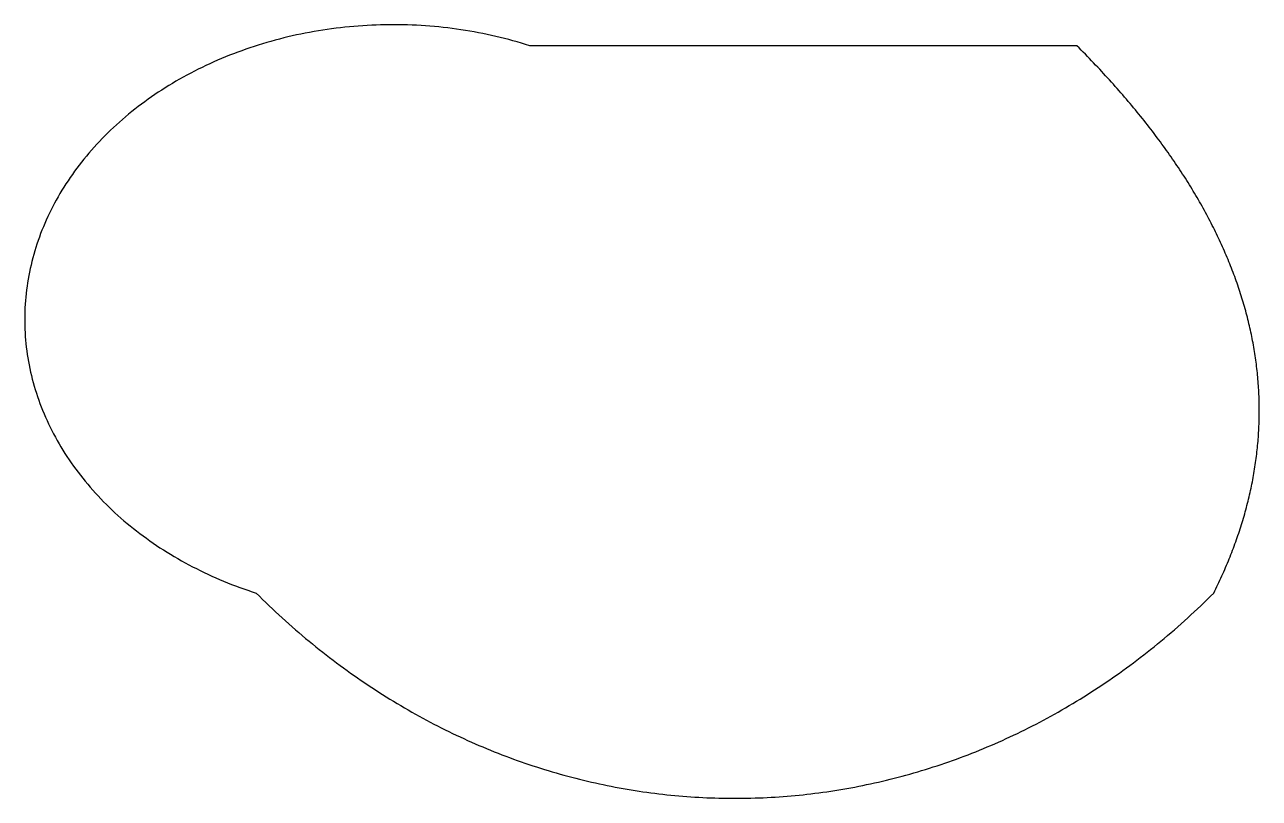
# Model space of a CAD drawing. Header units: millimetres. Extents: x 10 to 100.3, y 10 to 66.5.
import ezdxf

# ---------------------------------------------------------------- set-up
doc = ezdxf.new("R2010")
doc.units = ezdxf.units.MM
doc.layers.add('CUT', color=7, linetype='Continuous')

# ---------------------------------------------------------------- blocks, each defined once
blk = doc.blocks.new('WHOLE_DRAWING')
at = {"layer": 'CUT'}
for p, q in [((30.512, 65.921), (30.194, 65.857)), ((30.831, 65.982), (30.512, 65.921)), ((31.151, 66.039), (30.831, 65.982)), ((31.472, 66.094), (31.151, 66.039)), ((31.793, 66.146), (31.472, 66.094)), ((32.115, 66.194), (31.793, 66.146)), ((32.438, 66.239), (32.115, 66.194)), ((32.762, 66.282), (32.438, 66.239)), ((33.086, 66.321), (32.762, 66.282)), ((33.411, 66.356), (33.086, 66.321)), ((33.736, 66.389), (33.411, 66.356)), ((34.062, 66.418), (33.736, 66.389)), ((34.388, 66.445), (34.062, 66.418)), ((34.715, 66.468), (34.388, 66.445)), ((35.042, 66.488), (34.715, 66.468)), ((35.369, 66.505), (35.042, 66.488)), ((35.696, 66.518), (35.369, 66.505)), ((36.024, 66.529), (35.696, 66.518)), ((36.352, 66.536), (36.024, 66.529)), ((36.679, 66.54), (36.352, 66.536)), ((37.007, 66.541), (36.679, 66.54)), ((37.335, 66.538), (37.007, 66.541)), ((37.663, 66.533), (37.335, 66.538)), ((37.991, 66.524), (37.663, 66.533)), ((38.318, 66.512), (37.991, 66.524)), ((38.646, 66.497), (38.318, 66.512)), ((38.973, 66.478), (38.646, 66.497)), ((39.299, 66.457), (38.973, 66.478)), ((39.626, 66.432), (39.299, 66.457)), ((39.952, 66.404), (39.626, 66.432)), ((40.277, 66.373), (39.952, 66.404)), ((40.602, 66.339), (40.277, 66.373)), ((40.927, 66.302), (40.602, 66.339)), ((41.251, 66.261), (40.927, 66.302)), ((41.574, 66.217), (41.251, 66.261)), ((41.897, 66.17), (41.574, 66.217)), ((42.219, 66.12), (41.897, 66.17)), ((42.54, 66.067), (42.219, 66.12)), ((42.86, 66.011), (42.54, 66.067)), ((43.179, 65.952), (42.86, 66.011)), ((43.498, 65.889), (43.179, 65.952)), ((43.815, 65.824), (43.498, 65.889)), ((27.077, 65.048), (26.773, 64.951)), ((27.383, 65.143), (27.077, 65.048)), ((27.691, 65.234), (27.383, 65.143)), ((27.999, 65.322), (27.691, 65.234)), ((28.309, 65.408), (27.999, 65.322)), ((28.62, 65.49), (28.309, 65.408)), ((28.933, 65.57), (28.62, 65.49)), ((29.247, 65.646), (28.933, 65.57)), ((29.561, 65.719), (29.247, 65.646)), ((29.877, 65.79), (29.561, 65.719)), ((30.194, 65.857), (29.877, 65.79)), ((44.132, 65.755), (43.815, 65.824)), ((44.447, 65.683), (44.132, 65.755)), ((44.761, 65.608), (44.447, 65.683)), ((45.074, 65.531), (44.761, 65.608)), ((45.386, 65.45), (45.074, 65.531)), ((45.697, 65.366), (45.386, 65.45)), ((46.006, 65.279), (45.697, 65.366)), ((46.314, 65.189), (46.006, 65.279)), ((46.621, 65.096), (46.314, 65.189)), ((46.926, 65), (46.621, 65.096)), ((86.926, 65), (46.926, 65)), ((87.082, 64.844), (86.926, 65)), ((24.687, 64.187), (24.396, 64.066)), ((24.98, 64.305), (24.687, 64.187)), ((25.274, 64.419), (24.98, 64.305)), ((25.571, 64.532), (25.274, 64.419)), ((25.869, 64.641), (25.571, 64.532)), ((26.169, 64.747), (25.869, 64.641)), ((26.47, 64.85), (26.169, 64.747)), ((26.773, 64.951), (26.47, 64.85)), ((87.236, 64.688), (87.082, 64.844)), ((87.39, 64.531), (87.236, 64.688)), ((87.543, 64.375), (87.39, 64.531)), ((87.696, 64.219), (87.543, 64.375)), ((87.847, 64.062), (87.696, 64.219)), ((22.689, 63.284), (22.412, 63.143)), ((22.969, 63.421), (22.689, 63.284)), ((23.25, 63.555), (22.969, 63.421)), ((23.534, 63.687), (23.25, 63.555)), ((23.819, 63.816), (23.534, 63.687)), ((24.106, 63.943), (23.819, 63.816)), ((24.396, 64.066), (24.106, 63.943)), ((87.997, 63.906), (87.847, 64.062)), ((88.147, 63.75), (87.997, 63.906)), ((88.295, 63.594), (88.147, 63.75)), ((88.443, 63.438), (88.295, 63.594)), ((88.589, 63.281), (88.443, 63.438)), ((88.735, 63.125), (88.589, 63.281)), ((21.059, 62.403), (20.795, 62.248)), ((21.325, 62.557), (21.059, 62.403)), ((21.594, 62.707), (21.325, 62.557)), ((21.864, 62.855), (21.594, 62.707)), ((22.137, 63.001), (21.864, 62.855)), ((22.412, 63.143), (22.137, 63.001)), ((88.88, 62.969), (88.735, 63.125)), ((89.024, 62.812), (88.88, 62.969)), ((89.167, 62.656), (89.024, 62.812)), ((89.309, 62.5), (89.167, 62.656)), ((89.45, 62.344), (89.309, 62.5)), ((89.59, 62.188), (89.45, 62.344)), ((19.513, 61.43), (19.265, 61.26)), ((19.765, 61.599), (19.513, 61.43)), ((20.019, 61.765), (19.765, 61.599)), ((20.275, 61.928), (20.019, 61.765)), ((20.534, 62.089), (20.275, 61.928)), ((20.795, 62.248), (20.534, 62.089)), ((89.729, 62.031), (89.59, 62.188)), ((89.868, 61.875), (89.729, 62.031)), ((90.005, 61.719), (89.868, 61.875)), ((90.142, 61.562), (90.005, 61.719)), ((90.277, 61.406), (90.142, 61.562)), ((90.412, 61.25), (90.277, 61.406)), ((18.296, 60.552), (18.061, 60.37)), ((18.534, 60.733), (18.296, 60.552)), ((18.775, 60.911), (18.534, 60.733)), ((19.019, 61.086), (18.775, 60.911)), ((19.265, 61.26), (19.019, 61.086)), ((90.546, 61.094), (90.412, 61.25)), ((90.679, 60.938), (90.546, 61.094)), ((90.811, 60.781), (90.679, 60.938)), ((90.942, 60.625), (90.811, 60.781)), ((91.072, 60.469), (90.942, 60.625)), ((17.148, 59.617), (16.927, 59.423)), ((17.372, 59.808), (17.148, 59.617)), ((17.599, 59.998), (17.372, 59.808)), ((17.828, 60.185), (17.599, 59.998)), ((18.061, 60.37), (17.828, 60.185)), ((91.201, 60.312), (91.072, 60.469)), ((91.33, 60.156), (91.201, 60.312)), ((91.457, 60), (91.33, 60.156)), ((91.584, 59.844), (91.457, 60)), ((91.709, 59.688), (91.584, 59.844)), ((91.834, 59.531), (91.709, 59.688)), ((16.282, 58.829), (16.073, 58.627)), ((16.494, 59.029), (16.282, 58.829)), ((16.709, 59.227), (16.494, 59.029)), ((16.927, 59.423), (16.709, 59.227)), ((91.958, 59.375), (91.834, 59.531)), ((92.08, 59.219), (91.958, 59.375)), ((92.202, 59.062), (92.08, 59.219)), ((92.323, 58.906), (92.202, 59.062)), ((92.443, 58.75), (92.323, 58.906)), ((92.563, 58.594), (92.443, 58.75)), ((15.268, 57.799), (15.075, 57.587)), ((15.464, 58.009), (15.268, 57.799)), ((15.664, 58.217), (15.464, 58.009)), ((15.867, 58.423), (15.664, 58.217)), ((16.073, 58.627), (15.867, 58.423)), ((92.681, 58.438), (92.563, 58.594)), ((92.798, 58.281), (92.681, 58.438)), ((92.915, 58.125), (92.798, 58.281)), ((93.03, 57.969), (92.915, 58.125)), ((93.145, 57.812), (93.03, 57.969)), ((93.258, 57.656), (93.145, 57.812)), ((14.515, 56.94), (14.335, 56.721)), ((14.698, 57.157), (14.515, 56.94)), ((14.885, 57.373), (14.698, 57.157)), ((15.075, 57.587), (14.885, 57.373)), ((93.371, 57.5), (93.258, 57.656)), ((93.483, 57.344), (93.371, 57.5)), ((93.594, 57.188), (93.483, 57.344)), ((93.704, 57.031), (93.594, 57.188)), ((93.813, 56.875), (93.704, 57.031)), ((93.921, 56.719), (93.813, 56.875)), ((13.815, 56.053), (13.648, 55.827)), ((13.985, 56.277), (13.815, 56.053)), ((14.158, 56.5), (13.985, 56.277)), ((14.335, 56.721), (14.158, 56.5)), ((94.028, 56.562), (93.921, 56.719)), ((94.135, 56.406), (94.028, 56.562)), ((94.24, 56.25), (94.135, 56.406)), ((94.345, 56.094), (94.24, 56.25)), ((94.448, 55.938), (94.345, 56.094)), ((13.17, 55.139), (13.017, 54.907)), ((13.326, 55.37), (13.17, 55.139)), ((13.485, 55.599), (13.326, 55.37)), ((13.648, 55.827), (13.485, 55.599)), ((94.551, 55.781), (94.448, 55.938)), ((94.653, 55.625), (94.551, 55.781)), ((94.754, 55.469), (94.653, 55.625)), ((94.854, 55.312), (94.754, 55.469)), ((94.953, 55.156), (94.854, 55.312)), ((95.051, 55), (94.953, 55.156)), ((12.581, 54.202), (12.442, 53.964)), ((12.722, 54.439), (12.581, 54.202)), ((12.868, 54.674), (12.722, 54.439)), ((13.017, 54.907), (12.868, 54.674)), ((95.148, 54.844), (95.051, 55)), ((95.244, 54.688), (95.148, 54.844)), ((95.34, 54.531), (95.244, 54.688)), ((95.434, 54.375), (95.34, 54.531)), ((95.528, 54.219), (95.434, 54.375)), ((95.62, 54.062), (95.528, 54.219)), ((12.177, 53.485), (12.049, 53.243)), ((12.308, 53.725), (12.177, 53.485)), ((12.442, 53.964), (12.308, 53.725)), ((95.712, 53.906), (95.62, 54.062)), ((95.803, 53.75), (95.712, 53.906)), ((95.893, 53.594), (95.803, 53.75)), ((95.982, 53.438), (95.893, 53.594)), ((96.07, 53.281), (95.982, 53.438)), ((96.157, 53.125), (96.07, 53.281)), ((11.69, 52.511), (11.577, 52.264)), ((11.806, 52.756), (11.69, 52.511)), ((11.926, 53), (11.806, 52.756)), ((12.049, 53.243), (11.926, 53)), ((96.243, 52.969), (96.157, 53.125)), ((96.328, 52.812), (96.243, 52.969)), ((96.413, 52.656), (96.328, 52.812)), ((96.496, 52.5), (96.413, 52.656)), ((96.579, 52.344), (96.496, 52.5)), ((11.263, 51.519), (11.165, 51.268)), ((11.364, 51.768), (11.263, 51.519)), ((11.469, 52.017), (11.364, 51.768)), ((11.577, 52.264), (11.469, 52.017)), ((96.66, 52.188), (96.579, 52.344)), ((96.741, 52.031), (96.66, 52.188)), ((96.821, 51.875), (96.741, 52.031)), ((96.9, 51.719), (96.821, 51.875)), ((96.978, 51.562), (96.9, 51.719)), ((97.055, 51.406), (96.978, 51.562)), ((10.982, 50.765), (10.896, 50.511)), ((11.072, 51.017), (10.982, 50.765)), ((11.165, 51.268), (11.072, 51.017)), ((97.131, 51.25), (97.055, 51.406)), ((97.206, 51.094), (97.131, 51.25)), ((97.28, 50.938), (97.206, 51.094)), ((97.354, 50.781), (97.28, 50.938)), ((97.426, 50.625), (97.354, 50.781)), ((97.498, 50.469), (97.426, 50.625)), ((10.662, 49.747), (10.592, 49.491)), ((10.736, 50.003), (10.662, 49.747)), ((10.814, 50.257), (10.736, 50.003)), ((10.896, 50.511), (10.814, 50.257)), ((97.569, 50.312), (97.498, 50.469)), ((97.638, 50.156), (97.569, 50.312)), ((97.707, 50), (97.638, 50.156)), ((97.775, 49.844), (97.707, 50)), ((97.842, 49.688), (97.775, 49.844)), ((97.908, 49.531), (97.842, 49.688)), ((10.463, 48.977), (10.404, 48.719)), ((10.525, 49.234), (10.463, 48.977)), ((10.592, 49.491), (10.525, 49.234)), ((97.973, 49.375), (97.908, 49.531)), ((98.037, 49.219), (97.973, 49.375)), ((98.101, 49.062), (98.037, 49.219)), ((98.163, 48.906), (98.101, 49.062)), ((98.225, 48.75), (98.163, 48.906)), ((98.285, 48.594), (98.225, 48.75)), ((10.252, 47.941), (10.209, 47.681)), ((10.299, 48.201), (10.252, 47.941)), ((10.35, 48.46), (10.299, 48.201)), ((10.404, 48.719), (10.35, 48.46)), ((98.345, 48.438), (98.285, 48.594)), ((98.404, 48.281), (98.345, 48.438)), ((98.461, 48.125), (98.404, 48.281)), ((98.518, 47.969), (98.461, 48.125)), ((98.574, 47.812), (98.518, 47.969)), ((10.136, 47.16), (10.105, 46.899)), ((10.171, 47.421), (10.136, 47.16)), ((10.209, 47.681), (10.171, 47.421)), ((98.629, 47.656), (98.574, 47.812)), ((98.684, 47.5), (98.629, 47.656)), ((98.737, 47.344), (98.684, 47.5)), ((98.789, 47.188), (98.737, 47.344)), ((98.841, 47.031), (98.789, 47.188)), ((98.891, 46.875), (98.841, 47.031)), ((10.036, 46.114), (10.021, 45.852)), ((10.055, 46.376), (10.036, 46.114)), ((10.078, 46.637), (10.055, 46.376)), ((10.105, 46.899), (10.078, 46.637)), ((98.941, 46.719), (98.891, 46.875)), ((98.989, 46.562), (98.941, 46.719)), ((99.037, 46.406), (98.989, 46.562)), ((99.084, 46.25), (99.037, 46.406)), ((99.13, 46.094), (99.084, 46.25)), ((99.175, 45.938), (99.13, 46.094)), ((10.003, 45.328), (10, 45.065)), ((10.01, 45.59), (10.003, 45.328)), ((10.021, 45.852), (10.01, 45.59)), ((99.219, 45.781), (99.175, 45.938)), ((99.262, 45.625), (99.219, 45.781)), ((99.305, 45.469), (99.262, 45.625)), ((99.346, 45.312), (99.305, 45.469)), ((99.386, 45.156), (99.346, 45.312)), ((99.426, 45), (99.386, 45.156)), ((10, 45.065), (10.001, 44.803)), ((10.001, 44.803), (10.006, 44.541)), ((10.006, 44.541), (10.015, 44.278)), ((10.015, 44.278), (10.028, 44.016)), ((99.464, 44.844), (99.426, 45)), ((99.502, 44.688), (99.464, 44.844)), ((99.539, 44.531), (99.502, 44.688)), ((99.575, 44.375), (99.539, 44.531)), ((99.61, 44.219), (99.575, 44.375)), ((10.028, 44.016), (10.045, 43.754)), ((10.045, 43.754), (10.066, 43.493)), ((10.066, 43.493), (10.091, 43.231)), ((99.644, 44.062), (99.61, 44.219)), ((99.677, 43.906), (99.644, 44.062)), ((99.709, 43.75), (99.677, 43.906)), ((99.74, 43.594), (99.709, 43.75)), ((99.771, 43.438), (99.74, 43.594)), ((99.8, 43.281), (99.771, 43.438)), ((10.091, 43.231), (10.12, 42.97)), ((10.12, 42.97), (10.153, 42.709)), ((10.153, 42.709), (10.19, 42.448)), ((10.19, 42.448), (10.23, 42.188)), ((99.829, 43.125), (99.8, 43.281)), ((99.856, 42.969), (99.829, 43.125)), ((99.883, 42.812), (99.856, 42.969)), ((99.909, 42.656), (99.883, 42.812)), ((99.934, 42.5), (99.909, 42.656)), ((99.958, 42.344), (99.934, 42.5)), ((10.23, 42.188), (10.275, 41.928)), ((10.275, 41.928), (10.324, 41.669)), ((10.324, 41.669), (10.377, 41.41)), ((99.981, 42.188), (99.958, 42.344)), ((100.003, 42.031), (99.981, 42.188)), ((100.024, 41.875), (100.003, 42.031)), ((100.044, 41.719), (100.024, 41.875)), ((100.064, 41.562), (100.044, 41.719)), ((100.082, 41.406), (100.064, 41.562)), ((10.377, 41.41), (10.433, 41.152)), ((10.433, 41.152), (10.494, 40.894)), ((10.494, 40.894), (10.558, 40.637)), ((10.558, 40.637), (10.627, 40.38)), ((100.1, 41.25), (100.082, 41.406)), ((100.116, 41.094), (100.1, 41.25)), ((100.132, 40.938), (100.116, 41.094)), ((100.147, 40.781), (100.132, 40.938)), ((100.161, 40.625), (100.147, 40.781)), ((100.174, 40.469), (100.161, 40.625)), ((10.627, 40.38), (10.699, 40.124)), ((10.699, 40.124), (10.775, 39.869)), ((10.775, 39.869), (10.855, 39.615)), ((100.186, 40.312), (100.174, 40.469)), ((100.197, 40.156), (100.186, 40.312)), ((100.207, 40), (100.197, 40.156)), ((100.216, 39.844), (100.207, 40)), ((100.225, 39.688), (100.216, 39.844)), ((10.855, 39.615), (10.939, 39.361)), ((10.939, 39.361), (11.027, 39.108)), ((11.027, 39.108), (11.118, 38.857)), ((11.118, 38.857), (11.214, 38.606)), ((100.232, 39.531), (100.225, 39.688)), ((100.239, 39.375), (100.232, 39.531)), ((100.244, 39.219), (100.239, 39.375)), ((100.249, 39.062), (100.244, 39.219)), ((100.253, 38.906), (100.249, 39.062)), ((100.256, 38.75), (100.253, 38.906)), ((11.214, 38.606), (11.313, 38.356)), ((11.313, 38.356), (11.416, 38.107)), ((11.416, 38.107), (11.523, 37.859)), ((100.254, 37.812), (100.257, 37.969)), ((100.258, 38.594), (100.256, 38.75)), ((100.257, 37.969), (100.258, 38.125)), ((100.259, 38.438), (100.258, 38.594)), ((100.258, 38.125), (100.259, 38.281)), ((100.259, 38.281), (100.259, 38.438)), ((11.523, 37.859), (11.633, 37.612)), ((11.633, 37.612), (11.748, 37.366)), ((11.748, 37.366), (11.866, 37.121)), ((11.866, 37.121), (11.987, 36.878)), ((100.219, 36.875), (100.227, 37.031)), ((100.227, 37.031), (100.235, 37.188)), ((100.235, 37.188), (100.241, 37.344)), ((100.241, 37.344), (100.246, 37.5)), ((100.246, 37.5), (100.251, 37.656)), ((100.251, 37.656), (100.254, 37.812)), ((11.987, 36.878), (12.113, 36.635)), ((12.113, 36.635), (12.242, 36.394)), ((12.242, 36.394), (12.375, 36.155)), ((12.375, 36.155), (12.511, 35.916)), ((100.165, 36.094), (100.178, 36.25)), ((100.178, 36.25), (100.19, 36.406)), ((100.19, 36.406), (100.2, 36.562)), ((100.2, 36.562), (100.21, 36.719)), ((100.21, 36.719), (100.219, 36.875)), ((12.511, 35.916), (12.651, 35.679)), ((12.651, 35.679), (12.795, 35.443)), ((12.795, 35.443), (12.942, 35.209)), ((12.942, 35.209), (13.093, 34.976)), ((100.07, 35.156), (100.088, 35.312)), ((100.088, 35.312), (100.105, 35.469)), ((100.105, 35.469), (100.122, 35.625)), ((100.122, 35.625), (100.137, 35.781)), ((100.137, 35.781), (100.152, 35.938)), ((100.152, 35.938), (100.165, 36.094)), ((13.093, 34.976), (13.248, 34.744)), ((13.248, 34.744), (13.405, 34.515)), ((13.405, 34.515), (13.567, 34.286)), ((99.942, 34.219), (99.965, 34.375)), ((99.965, 34.375), (99.988, 34.531)), ((99.988, 34.531), (100.01, 34.688)), ((100.01, 34.688), (100.031, 34.844)), ((100.031, 34.844), (100.051, 35)), ((100.051, 35), (100.07, 35.156)), ((13.567, 34.286), (13.732, 34.059)), ((13.732, 34.059), (13.9, 33.834)), ((13.9, 33.834), (14.071, 33.611)), ((14.071, 33.611), (14.246, 33.389)), ((99.781, 33.281), (99.81, 33.438)), ((99.81, 33.438), (99.838, 33.594)), ((99.838, 33.594), (99.865, 33.75)), ((99.865, 33.75), (99.892, 33.906)), ((99.892, 33.906), (99.917, 34.062)), ((99.917, 34.062), (99.942, 34.219)), ((14.246, 33.389), (14.425, 33.169)), ((14.425, 33.169), (14.607, 32.951)), ((14.607, 32.951), (14.792, 32.734)), ((14.792, 32.734), (14.98, 32.519)), ((14.98, 32.519), (15.172, 32.307)), ((99.586, 32.344), (99.621, 32.5)), ((99.621, 32.5), (99.655, 32.656)), ((99.655, 32.656), (99.688, 32.812)), ((99.688, 32.812), (99.72, 32.969)), ((99.72, 32.969), (99.751, 33.125)), ((99.751, 33.125), (99.781, 33.281)), ((15.172, 32.307), (15.366, 32.096)), ((15.366, 32.096), (15.564, 31.887)), ((15.564, 31.887), (15.766, 31.679)), ((15.766, 31.679), (15.97, 31.474)), ((99.4, 31.562), (99.439, 31.719)), ((99.439, 31.719), (99.477, 31.875)), ((99.477, 31.875), (99.514, 32.031)), ((99.514, 32.031), (99.551, 32.188)), ((99.551, 32.188), (99.586, 32.344)), ((15.97, 31.474), (16.177, 31.271)), ((16.177, 31.271), (16.388, 31.07)), ((16.388, 31.07), (16.601, 30.871)), ((16.601, 30.871), (16.818, 30.674)), ((99.145, 30.625), (99.19, 30.781)), ((99.19, 30.781), (99.234, 30.938)), ((99.234, 30.938), (99.276, 31.094)), ((99.276, 31.094), (99.318, 31.25)), ((99.318, 31.25), (99.359, 31.406)), ((99.359, 31.406), (99.4, 31.562)), ((16.818, 30.674), (17.037, 30.479)), ((17.037, 30.479), (17.26, 30.287)), ((17.26, 30.287), (17.485, 30.096)), ((17.485, 30.096), (17.714, 29.908)), ((17.714, 29.908), (17.945, 29.722)), ((98.858, 29.688), (98.908, 29.844)), ((98.908, 29.844), (98.957, 30)), ((98.957, 30), (99.005, 30.156)), ((99.005, 30.156), (99.053, 30.312)), ((99.053, 30.312), (99.099, 30.469)), ((99.099, 30.469), (99.145, 30.625)), ((17.945, 29.722), (18.179, 29.538)), ((18.179, 29.538), (18.415, 29.357)), ((18.415, 29.357), (18.655, 29.178)), ((18.655, 29.178), (18.897, 29.001)), ((18.897, 29.001), (19.142, 28.826)), ((98.537, 28.75), (98.593, 28.906)), ((98.593, 28.906), (98.648, 29.062)), ((98.648, 29.062), (98.701, 29.219)), ((98.701, 29.219), (98.754, 29.375)), ((98.754, 29.375), (98.806, 29.531)), ((98.806, 29.531), (98.858, 29.688)), ((19.142, 28.826), (19.389, 28.654)), ((19.389, 28.654), (19.64, 28.485)), ((19.64, 28.485), (19.892, 28.317)), ((19.892, 28.317), (20.147, 28.153)), ((20.147, 28.153), (20.405, 27.991)), ((20.405, 27.991), (20.665, 27.831)), ((98.245, 27.969), (98.305, 28.125)), ((98.305, 28.125), (98.365, 28.281)), ((98.365, 28.281), (98.423, 28.438)), ((98.423, 28.438), (98.481, 28.594)), ((98.481, 28.594), (98.537, 28.75)), ((20.665, 27.831), (20.928, 27.674)), ((20.928, 27.674), (21.193, 27.519)), ((21.193, 27.519), (21.46, 27.367)), ((21.46, 27.367), (21.729, 27.218)), ((21.729, 27.218), (22.001, 27.071)), ((97.864, 27.031), (97.93, 27.188)), ((97.93, 27.188), (97.995, 27.344)), ((97.995, 27.344), (98.059, 27.5)), ((98.059, 27.5), (98.122, 27.656)), ((98.122, 27.656), (98.184, 27.812)), ((98.184, 27.812), (98.245, 27.969)), ((22.001, 27.071), (22.275, 26.927)), ((22.275, 26.927), (22.551, 26.786)), ((22.551, 26.786), (22.83, 26.647)), ((22.83, 26.647), (23.11, 26.511)), ((23.11, 26.511), (23.392, 26.378)), ((23.392, 26.378), (23.677, 26.247)), ((23.677, 26.247), (23.963, 26.12)), ((97.45, 26.094), (97.522, 26.25)), ((97.522, 26.25), (97.592, 26.406)), ((97.592, 26.406), (97.661, 26.562)), ((97.661, 26.562), (97.73, 26.719)), ((97.73, 26.719), (97.797, 26.875)), ((97.797, 26.875), (97.864, 27.031)), ((23.963, 26.12), (24.252, 25.995)), ((24.252, 25.995), (24.542, 25.873)), ((24.542, 25.873), (24.834, 25.754)), ((24.834, 25.754), (25.128, 25.637)), ((25.128, 25.637), (25.423, 25.524)), ((25.423, 25.524), (25.72, 25.413)), ((25.72, 25.413), (26.019, 25.306)), ((26.019, 25.306), (26.32, 25.201)), ((97.003, 25.156), (97.08, 25.312)), ((97.08, 25.312), (97.156, 25.469)), ((97.156, 25.469), (97.231, 25.625)), ((97.231, 25.625), (97.305, 25.781)), ((97.305, 25.781), (97.378, 25.938)), ((97.378, 25.938), (97.45, 26.094)), ((26.32, 25.201), (26.622, 25.099)), ((26.622, 25.099), (26.926, 25)), ((26.926, 25), (27.161, 24.767)), ((27.161, 24.767), (27.396, 24.535)), ((27.396, 24.535), (27.633, 24.305)), ((96.219, 24.305), (96.455, 24.535)), ((96.455, 24.535), (96.691, 24.767)), ((96.691, 24.767), (96.926, 25)), ((96.926, 25), (97.003, 25.156)), ((27.633, 24.305), (27.871, 24.077)), ((27.871, 24.077), (28.109, 23.851)), ((28.109, 23.851), (28.348, 23.627)), ((28.348, 23.627), (28.588, 23.404)), ((95.263, 23.404), (95.503, 23.627)), ((95.503, 23.627), (95.743, 23.851)), ((95.743, 23.851), (95.981, 24.077)), ((95.981, 24.077), (96.219, 24.305)), ((28.588, 23.404), (28.83, 23.184)), ((28.83, 23.184), (29.071, 22.965)), ((29.071, 22.965), (29.314, 22.748)), ((29.314, 22.748), (29.558, 22.533)), ((94.294, 22.533), (94.537, 22.748)), ((94.537, 22.748), (94.78, 22.965)), ((94.78, 22.965), (95.022, 23.184)), ((95.022, 23.184), (95.263, 23.404)), ((29.558, 22.533), (29.802, 22.319)), ((29.802, 22.319), (30.047, 22.108)), ((30.047, 22.108), (30.294, 21.898)), ((30.294, 21.898), (30.54, 21.69)), ((30.54, 21.69), (30.788, 21.484)), ((93.064, 21.484), (93.311, 21.69)), ((93.311, 21.69), (93.558, 21.898)), ((93.558, 21.898), (93.804, 22.108)), ((93.804, 22.108), (94.049, 22.319)), ((94.049, 22.319), (94.294, 22.533)), ((30.788, 21.484), (31.037, 21.28)), ((31.037, 21.28), (31.286, 21.078)), ((31.286, 21.078), (31.536, 20.877)), ((31.536, 20.877), (31.787, 20.679)), ((92.065, 20.679), (92.316, 20.877)), ((92.316, 20.877), (92.566, 21.078)), ((92.566, 21.078), (92.815, 21.28)), ((92.815, 21.28), (93.064, 21.484)), ((31.787, 20.679), (32.039, 20.482)), ((32.039, 20.482), (32.291, 20.287)), ((32.291, 20.287), (32.544, 20.094)), ((32.544, 20.094), (32.798, 19.902)), ((32.798, 19.902), (33.053, 19.713)), ((90.799, 19.713), (91.054, 19.902)), ((91.054, 19.902), (91.308, 20.094)), ((91.308, 20.094), (91.561, 20.287)), ((91.561, 20.287), (91.813, 20.482)), ((91.813, 20.482), (92.065, 20.679)), ((33.053, 19.713), (33.308, 19.525)), ((33.308, 19.525), (33.564, 19.339)), ((33.564, 19.339), (33.821, 19.155)), ((33.821, 19.155), (34.079, 18.973)), ((34.079, 18.973), (34.337, 18.793)), ((89.515, 18.793), (89.773, 18.973)), ((89.773, 18.973), (90.031, 19.155)), ((90.031, 19.155), (90.287, 19.339)), ((90.287, 19.339), (90.544, 19.525)), ((90.544, 19.525), (90.799, 19.713)), ((34.337, 18.793), (34.596, 18.614)), ((34.596, 18.614), (34.856, 18.438)), ((34.856, 18.438), (35.116, 18.263)), ((35.116, 18.263), (35.377, 18.09)), ((35.377, 18.09), (35.639, 17.918)), ((88.213, 17.918), (88.475, 18.09)), ((88.475, 18.09), (88.736, 18.263)), ((88.736, 18.263), (88.996, 18.438)), ((88.996, 18.438), (89.256, 18.614)), ((89.256, 18.614), (89.515, 18.793)), ((35.639, 17.918), (35.901, 17.749)), ((35.901, 17.749), (36.164, 17.581)), ((36.164, 17.581), (36.428, 17.416)), ((36.428, 17.416), (36.692, 17.252)), ((36.692, 17.252), (36.957, 17.09)), ((86.895, 17.09), (87.16, 17.252)), ((87.16, 17.252), (87.424, 17.416)), ((87.424, 17.416), (87.688, 17.581)), ((87.688, 17.581), (87.951, 17.749)), ((87.951, 17.749), (88.213, 17.918)), ((36.957, 17.09), (37.223, 16.93)), ((37.223, 16.93), (37.489, 16.771)), ((37.489, 16.771), (37.756, 16.615)), ((37.756, 16.615), (38.023, 16.46)), ((38.023, 16.46), (38.291, 16.307)), ((38.291, 16.307), (38.56, 16.156)), ((85.292, 16.156), (85.561, 16.307)), ((85.561, 16.307), (85.829, 16.46)), ((85.829, 16.46), (86.096, 16.615)), ((86.096, 16.615), (86.363, 16.771)), ((86.363, 16.771), (86.629, 16.93)), ((86.629, 16.93), (86.895, 17.09)), ((38.56, 16.156), (38.829, 16.007)), ((38.829, 16.007), (39.099, 15.859)), ((39.099, 15.859), (39.369, 15.714)), ((39.369, 15.714), (39.64, 15.57)), ((39.64, 15.57), (39.911, 15.428)), ((39.911, 15.428), (40.183, 15.288)), ((83.668, 15.288), (83.94, 15.428)), ((83.94, 15.428), (84.212, 15.57)), ((84.212, 15.57), (84.483, 15.714)), ((84.483, 15.714), (84.753, 15.859)), ((84.753, 15.859), (85.023, 16.007)), ((85.023, 16.007), (85.292, 16.156)), ((40.183, 15.288), (40.456, 15.15)), ((40.456, 15.15), (40.729, 15.013)), ((40.729, 15.013), (41.003, 14.879)), ((41.003, 14.879), (41.277, 14.746)), ((41.277, 14.746), (41.552, 14.615)), ((41.552, 14.615), (41.827, 14.486)), ((41.827, 14.486), (42.103, 14.359)), ((81.749, 14.359), (82.025, 14.486)), ((82.025, 14.486), (82.3, 14.615)), ((82.3, 14.615), (82.575, 14.746)), ((82.575, 14.746), (82.849, 14.879)), ((82.849, 14.879), (83.122, 15.013)), ((83.122, 15.013), (83.396, 15.15)), ((83.396, 15.15), (83.668, 15.288)), ((42.103, 14.359), (42.379, 14.233)), ((42.379, 14.233), (42.655, 14.11)), ((42.655, 14.11), (42.933, 13.988)), ((42.933, 13.988), (43.21, 13.868)), ((43.21, 13.868), (43.488, 13.75)), ((43.488, 13.75), (43.767, 13.634)), ((43.767, 13.634), (44.046, 13.519)), ((79.806, 13.519), (80.085, 13.634)), ((80.085, 13.634), (80.363, 13.75)), ((80.363, 13.75), (80.641, 13.868)), ((80.641, 13.868), (80.919, 13.988)), ((80.919, 13.988), (81.196, 14.11)), ((81.196, 14.11), (81.473, 14.233)), ((81.473, 14.233), (81.749, 14.359)), ((44.046, 13.519), (44.325, 13.407)), ((44.325, 13.407), (44.605, 13.296)), ((44.605, 13.296), (44.885, 13.187)), ((44.885, 13.187), (45.166, 13.08)), ((45.166, 13.08), (45.447, 12.975)), ((45.447, 12.975), (45.729, 12.871)), ((45.729, 12.871), (46.011, 12.769)), ((46.011, 12.769), (46.293, 12.67)), ((46.293, 12.67), (46.576, 12.572)), ((77.276, 12.572), (77.558, 12.67)), ((77.558, 12.67), (77.841, 12.769)), ((77.841, 12.769), (78.123, 12.871)), ((78.123, 12.871), (78.404, 12.975)), ((78.404, 12.975), (78.685, 13.08)), ((78.685, 13.08), (78.966, 13.187)), ((78.966, 13.187), (79.246, 13.296)), ((79.246, 13.296), (79.526, 13.407)), ((79.526, 13.407), (79.806, 13.519)), ((46.576, 12.572), (46.859, 12.476)), ((46.859, 12.476), (47.143, 12.381)), ((47.143, 12.381), (47.426, 12.289)), ((47.426, 12.289), (47.711, 12.198)), ((47.711, 12.198), (47.995, 12.109)), ((47.995, 12.109), (48.28, 12.022)), ((48.28, 12.022), (48.565, 11.937)), ((48.565, 11.937), (48.851, 11.854)), ((48.851, 11.854), (49.137, 11.772)), ((49.137, 11.772), (49.423, 11.693)), ((74.429, 11.693), (74.715, 11.772)), ((74.715, 11.772), (75.001, 11.854)), ((75.001, 11.854), (75.286, 11.937)), ((75.286, 11.937), (75.572, 12.022)), ((75.572, 12.022), (75.856, 12.109)), ((75.856, 12.109), (76.141, 12.198)), ((76.141, 12.198), (76.425, 12.289)), ((76.425, 12.289), (76.709, 12.381)), ((76.709, 12.381), (76.993, 12.476)), ((76.993, 12.476), (77.276, 12.572)), ((49.423, 11.693), (49.709, 11.615)), ((49.709, 11.615), (49.996, 11.539)), ((49.996, 11.539), (50.283, 11.465)), ((50.283, 11.465), (50.571, 11.393)), ((50.571, 11.393), (50.858, 11.322)), ((50.858, 11.322), (51.146, 11.253)), ((51.146, 11.253), (51.435, 11.187)), ((51.435, 11.187), (51.723, 11.122)), ((51.723, 11.122), (52.012, 11.058)), ((52.012, 11.058), (52.301, 10.997)), ((52.301, 10.997), (52.59, 10.938)), ((52.59, 10.938), (52.879, 10.88)), ((52.879, 10.88), (53.169, 10.824)), ((70.683, 10.824), (70.972, 10.88)), ((70.972, 10.88), (71.262, 10.938)), ((71.262, 10.938), (71.551, 10.997)), ((71.551, 10.997), (71.84, 11.058)), ((71.84, 11.058), (72.129, 11.122)), ((72.129, 11.122), (72.417, 11.187)), ((72.417, 11.187), (72.705, 11.253)), ((72.705, 11.253), (72.993, 11.322)), ((72.993, 11.322), (73.281, 11.393)), ((73.281, 11.393), (73.568, 11.465)), ((73.568, 11.465), (73.855, 11.539)), ((73.855, 11.539), (74.142, 11.615)), ((74.142, 11.615), (74.429, 11.693)), ((53.169, 10.824), (53.459, 10.77)), ((53.459, 10.77), (53.749, 10.718)), ((53.749, 10.718), (54.039, 10.667)), ((54.039, 10.667), (54.33, 10.619)), ((54.33, 10.619), (54.62, 10.572)), ((54.62, 10.572), (54.911, 10.527)), ((54.911, 10.527), (55.202, 10.484)), ((55.202, 10.484), (55.493, 10.443)), ((55.493, 10.443), (55.785, 10.404)), ((55.785, 10.404), (56.076, 10.366)), ((56.076, 10.366), (56.368, 10.331)), ((56.368, 10.331), (56.659, 10.297)), ((56.659, 10.297), (56.951, 10.265)), ((56.951, 10.265), (57.243, 10.234)), ((57.243, 10.234), (57.535, 10.206)), ((57.535, 10.206), (57.828, 10.179)), ((57.828, 10.179), (58.12, 10.155)), ((58.12, 10.155), (58.412, 10.132)), ((58.412, 10.132), (58.705, 10.111)), ((58.705, 10.111), (58.997, 10.092)), ((58.997, 10.092), (59.29, 10.074)), ((59.29, 10.074), (59.583, 10.059)), ((59.583, 10.059), (59.875, 10.045)), ((59.875, 10.045), (60.168, 10.033)), ((60.168, 10.033), (60.461, 10.023)), ((60.461, 10.023), (60.754, 10.015)), ((60.754, 10.015), (61.047, 10.008)), ((61.047, 10.008), (61.34, 10.004)), ((61.34, 10.004), (61.633, 10.001)), ((61.633, 10.001), (61.926, 10)), ((61.926, 10), (62.219, 10.001)), ((62.219, 10.001), (62.512, 10.004)), ((62.512, 10.004), (62.805, 10.008)), ((62.805, 10.008), (63.098, 10.015)), ((63.098, 10.015), (63.391, 10.023)), ((63.391, 10.023), (63.683, 10.033)), ((63.683, 10.033), (63.976, 10.045)), ((63.976, 10.045), (64.269, 10.059)), ((64.269, 10.059), (64.562, 10.074)), ((64.562, 10.074), (64.854, 10.092)), ((64.854, 10.092), (65.147, 10.111)), ((65.147, 10.111), (65.439, 10.132)), ((65.439, 10.132), (65.732, 10.155)), ((65.732, 10.155), (66.024, 10.179)), ((66.024, 10.179), (66.316, 10.206)), ((66.316, 10.206), (66.608, 10.234)), ((66.608, 10.234), (66.9, 10.265)), ((66.9, 10.265), (67.192, 10.297)), ((67.192, 10.297), (67.484, 10.331)), ((67.484, 10.331), (67.776, 10.366)), ((67.776, 10.366), (68.067, 10.404)), ((68.067, 10.404), (68.358, 10.443)), ((68.358, 10.443), (68.65, 10.484)), ((68.65, 10.484), (68.941, 10.527)), ((68.941, 10.527), (69.231, 10.572)), ((69.231, 10.572), (69.522, 10.619)), ((69.522, 10.619), (69.813, 10.667)), ((69.813, 10.667), (70.103, 10.718)), ((70.103, 10.718), (70.393, 10.77)), ((70.393, 10.77), (70.683, 10.824))]:
    blk.add_line(p, q, dxfattribs=at)

msp = doc.modelspace()

# ---------------------------------------------------------------- block references
at = {"layer": 'CUT'}
msp.add_blockref('WHOLE_DRAWING', (0, 0), dxfattribs=at)

doc.saveas('drawing.dxf')
